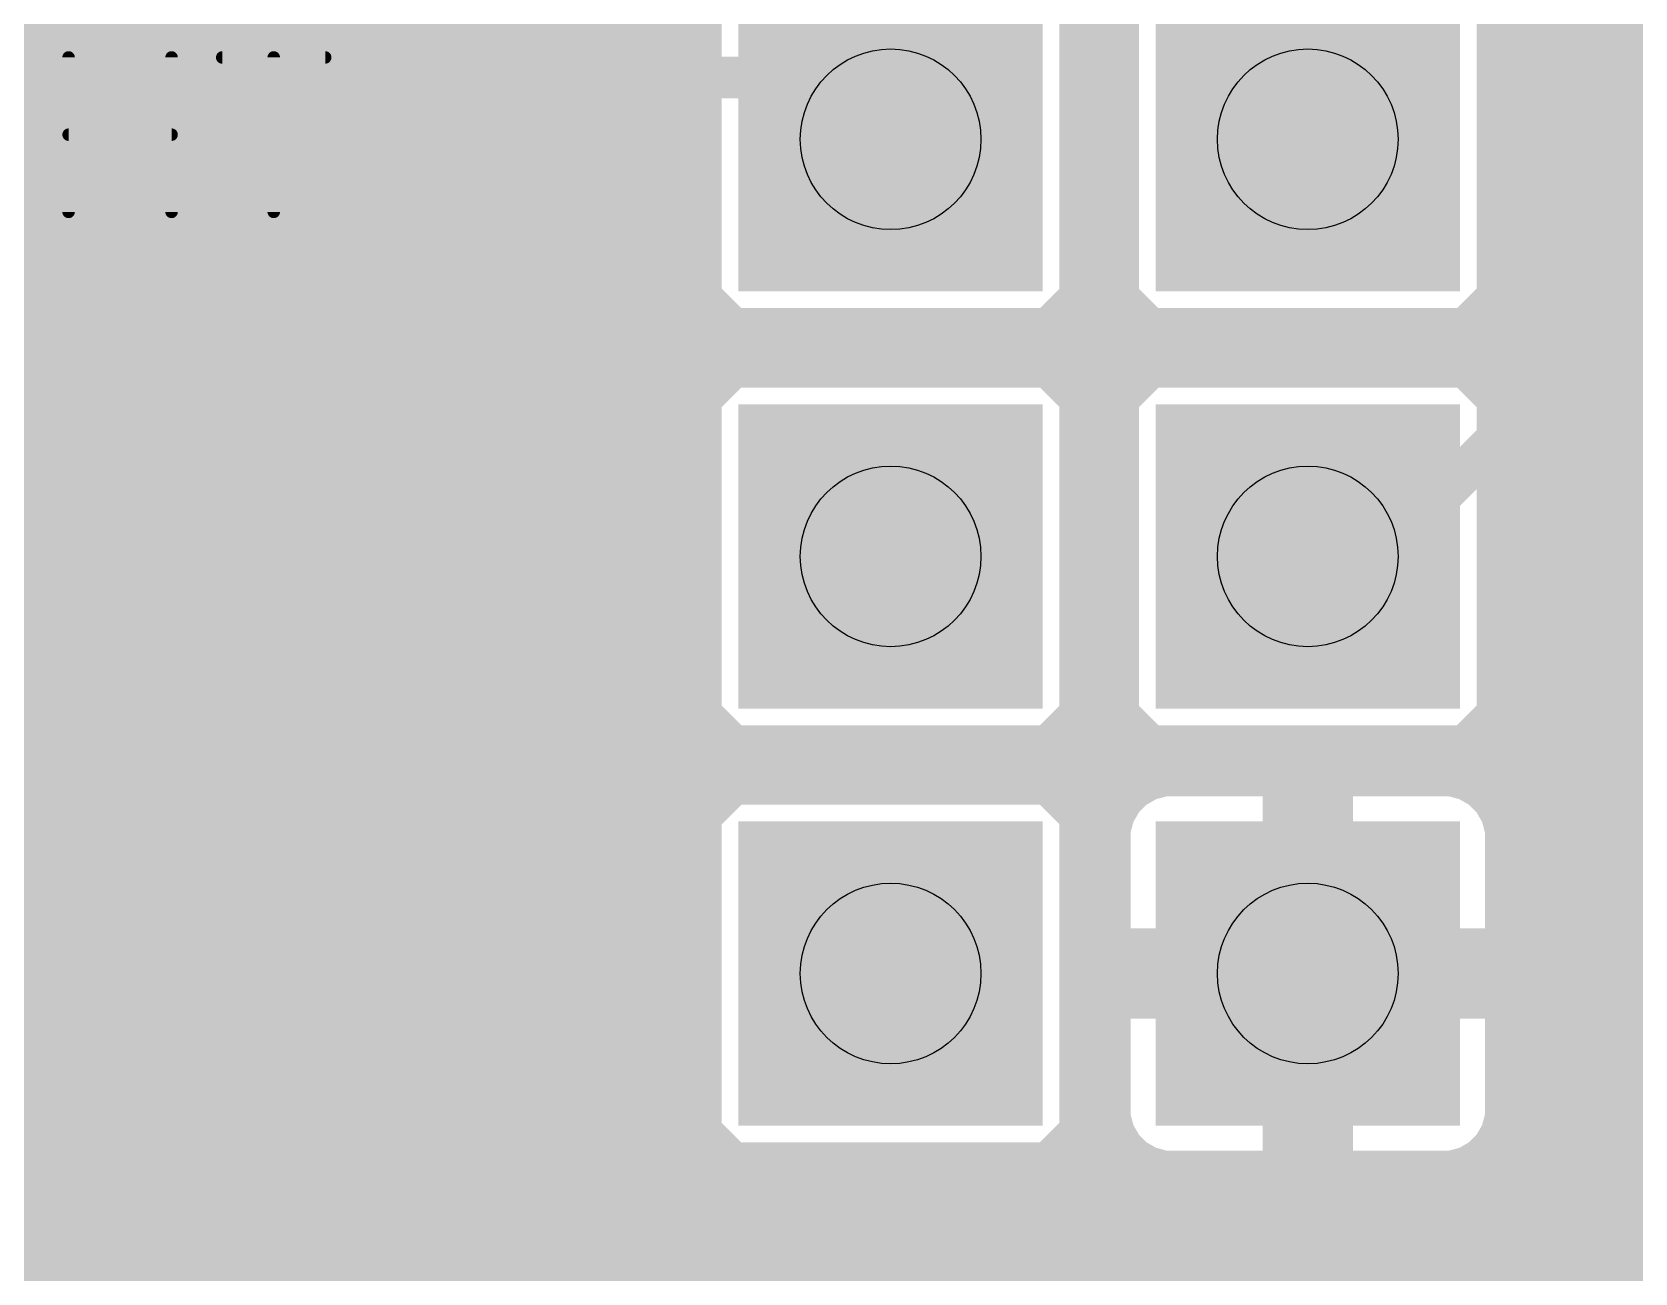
# Model space of a CAD drawing. Extents: x 0 to 10.8, y 0 to 6.1.
# Drawn here: x 4.0871 to 4.4713, y 1.4034 to 1.7009 of the extents above; entities that cross this region are included whole.
import ezdxf

# ---------------------------------------------------------------- set-up
doc = ezdxf.new("R2010")
doc.units = 0
for name, color, linetype in [('1', 22, 'CONTINUOUS'), ('116', 253, 'CONTINUOUS'), ('16', 175, 'CONTINUOUS'), ('17', 82, 'CONTINUOUS'), ('21', 253, 'CONTINUOUS'), ('25', 253, 'CONTINUOUS'), ('29', 253, 'CONTINUOUS'), ('30', 253, 'CONTINUOUS'), ('31', 253, 'CONTINUOUS'), ('44', 253, 'CONTINUOUS')]:
    doc.layers.add(name, color=color, linetype=linetype)

# ---------------------------------------------------------------- blocks, each defined once
blk = doc.blocks.new('SQUAREP')
blk.add_solid([(-0.5, -0.5), (0.5, -0.5), (-0.5, 0.5), (0.5, 0.5)])
blk = doc.blocks.new('PIE')
at = {"const_width": 0.5}
blk.add_lwpolyline([(0, -0.25, 1), (0, 0.25, 1), (0, -0.25)], format="xyb", dxfattribs=at)

msp = doc.modelspace()

# ---------------------------------------------------------------- linework, layer by layer
at = {"layer": '1'}
for points, const_width in [([(4.465, 1.895), (4.465, 1.63)], 0.01), ([(4.444, 1.874307), (4.444, 1.638697)], 0.016), ([(4.34139, 1.636087), (4.34139, 1.714303)], 0.016), ([(4.344433, 1.714303), (4.344433, 1.636087)], 0.016), ([(4.44139, 1.636087), (4.44139, 1.714303)], 0.016), ([(4.34139, 1.696), (4.344433, 1.696)], 0.016), ([(4.44139, 1.696), (4.444, 1.696)], 0.016), ([(3.745, 1.69), (4.29, 1.69)], 0.01), ([(4.29, 1.69), (4.29, 1.68)], 0.01), ([(4.34139, 1.68), (4.344433, 1.68)], 0.016), ([(4.44139, 1.68), (4.444, 1.68)], 0.016), ([(4.29, 1.68), (4.292913, 1.675197)], 0.01), ([(3.736299, 1.669), (4.244433, 1.669)], 0.016), ([(4.244433, 1.669), (4.244433, 1.636087)], 0.016), ([(2.53115, 1.664), (4.244433, 1.664)], 0.016), ([(4.34139, 1.664), (4.344433, 1.664)], 0.016), ([(4.44139, 1.664), (4.444, 1.664)], 0.016), ([(2.54715, 1.648), (4.244433, 1.648)], 0.016), ([(4.34139, 1.648), (4.344433, 1.648)], 0.016), ([(4.44139, 1.648), (4.444, 1.648)], 0.016), ([(4.444, 1.638697), (4.42898, 1.623673)], 0.016), ([(4.244433, 1.636087), (4.253803, 1.626717)], 0.016), ([(4.33202, 1.626717), (4.34139, 1.636087)], 0.016), ([(4.344433, 1.636087), (4.353803, 1.626717)], 0.016), ([(4.43202, 1.626717), (4.44139, 1.636087)], 0.016), ([(2.56315, 1.632), (4.24852, 1.632)], 0.016), ([(4.337303, 1.632), (4.34852, 1.632)], 0.016), ([(4.437303, 1.632), (4.437307, 1.632)], 0.016), ([(4.253803, 1.626717), (4.33202, 1.626717)], 0.016), ([(4.353803, 1.626717), (4.43202, 1.626717)], 0.016), ([(4.465, 1.63), (4.415, 1.58)], 0.01), ([(4.253803, 1.623673), (4.244433, 1.614303)], 0.016), ([(4.33202, 1.623673), (4.253803, 1.623673)], 0.016), ([(4.34139, 1.614303), (4.33202, 1.623673)], 0.016), ([(4.353803, 1.623673), (4.344433, 1.614303)], 0.016), ([(4.42898, 1.623673), (4.353803, 1.623673)], 0.016), ([(4.44139, 1.576697), (4.485996, 1.621299)], 0.016), ([(2.57915, 1.616), (4.24613, 1.616)], 0.016), ([(4.244433, 1.614303), (4.244433, 1.536087)], 0.016), ([(4.339693, 1.616), (4.34613, 1.616)], 0.016), ([(4.34139, 1.536087), (4.34139, 1.614303)], 0.016), ([(4.344433, 1.614303), (4.344433, 1.536087)], 0.016), ([(2.59515, 1.6), (4.244433, 1.6)], 0.016), ([(4.34139, 1.6), (4.344433, 1.6)], 0.016), ([(4.464693, 1.6), (4.934846, 1.6)], 0.016), ([(2.61115, 1.584), (4.244433, 1.584)], 0.016), ([(4.34139, 1.584), (4.344433, 1.584)], 0.016), ([(4.448693, 1.584), (4.918846, 1.584)], 0.016), ([(4.395, 1.58), (4.392913, 1.575197)], 0.01), ([(4.415, 1.58), (4.395, 1.58)], 0.01), ([(4.44139, 1.536087), (4.44139, 1.576697)], 0.016), ([(3.543563, 1.568), (4.244433, 1.568)], 0.016), ([(4.34139, 1.568), (4.344433, 1.568)], 0.016), ([(4.44139, 1.568), (4.902846, 1.568)], 0.016), ([(3.567665, 1.552), (4.244433, 1.552)], 0.016), ([(4.34139, 1.552), (4.344433, 1.552)], 0.016), ([(4.44139, 1.552), (4.886846, 1.552)], 0.016), ([(3.580598, 1.536), (4.24452, 1.536)], 0.016), ([(4.244433, 1.536087), (4.253803, 1.526717)], 0.016), ([(4.33202, 1.526717), (4.34139, 1.536087)], 0.016), ([(4.341303, 1.536), (4.34452, 1.536)], 0.016), ([(4.344433, 1.536087), (4.353803, 1.526717)], 0.016), ([(4.43202, 1.526717), (4.44139, 1.536087)], 0.016), ([(4.441303, 1.536), (4.870846, 1.536)], 0.016), ([(4.253803, 1.526717), (4.33202, 1.526717)], 0.016), ([(4.358059, 1.525673), (4.353484, 1.524445)], 0.016), ([(4.353803, 1.526717), (4.43202, 1.526717)], 0.016), ([(4.390079, 1.525673), (4.358059, 1.525673)], 0.016), ([(4.390079, 1.478047), (4.390079, 1.525673)], 0.016), ([(4.427764, 1.525673), (4.39574, 1.525673)], 0.016), ([(4.39574, 1.525673), (4.39574, 1.478047)], 0.016), ([(4.432339, 1.524445), (4.427764, 1.525673)], 0.016), ([(4.253803, 1.523673), (4.244433, 1.514303)], 0.016), ([(4.33202, 1.523673), (4.253803, 1.523673)], 0.016), ([(4.34139, 1.514303), (4.33202, 1.523673)], 0.016), ([(4.349378, 1.522079), (4.346028, 1.518728)], 0.016), ([(4.353484, 1.524445), (4.349378, 1.522079)], 0.016), ([(4.436445, 1.522079), (4.432339, 1.524445)], 0.016), ([(4.439795, 1.518728), (4.436445, 1.522079)], 0.016), ([(3.588303, 1.52), (4.25013, 1.52)], 0.016), ([(4.335693, 1.52), (4.347299, 1.52)], 0.016), ([(4.346028, 1.518728), (4.343661, 1.514622)], 0.016), ([(4.390079, 1.52), (4.39574, 1.52)], 0.016), ([(4.438524, 1.52), (4.854846, 1.52)], 0.016), ([(4.442161, 1.514622), (4.439795, 1.518728)], 0.016), ([(4.244433, 1.514303), (4.244433, 1.436087)], 0.016), ([(4.34139, 1.436087), (4.34139, 1.514303)], 0.016), ([(4.343661, 1.514622), (4.342433, 1.510047)], 0.016), ([(4.44339, 1.510047), (4.442161, 1.514622)], 0.016), ([(4.342433, 1.510047), (4.342433, 1.478024)], 0.016), ([(4.44339, 1.478024), (4.44339, 1.510047)], 0.016), ([(3.591941, 1.504), (4.244433, 1.504)], 0.016), ([(4.34139, 1.504), (4.342433, 1.504)], 0.016), ([(4.390079, 1.504), (4.39574, 1.504)], 0.016), ([(4.44339, 1.504), (4.838846, 1.504)], 0.016), ([(3.519354, 1.488), (4.244433, 1.488)], 0.016), ([(4.34139, 1.488), (4.342433, 1.488)], 0.016), ([(4.390079, 1.488), (4.39574, 1.488)], 0.016), ([(4.44339, 1.488), (4.822846, 1.488)], 0.016), ([(4.342433, 1.478024), (4.390059, 1.478024)], 0.016), ([(4.390059, 1.478024), (4.390059, 1.472362)], 0.016), ([(4.39574, 1.478047), (4.390079, 1.478047)], 0.016), ([(4.395764, 1.472362), (4.395764, 1.478024)], 0.016), ([(4.395764, 1.478024), (4.44339, 1.478024)], 0.016), ([(3.589787, 1.472), (4.244433, 1.472)], 0.016), ([(4.34139, 1.472), (4.342433, 1.472)], 0.016), ([(4.390059, 1.472362), (4.342433, 1.472362)], 0.016), ([(4.342433, 1.472362), (4.342433, 1.440343)], 0.016), ([(4.390079, 1.424717), (4.390079, 1.472343)], 0.016), ([(4.390079, 1.472343), (4.39574, 1.472343)], 0.016), ([(4.390079, 1.472), (4.39574, 1.472)], 0.016), ([(4.39574, 1.472343), (4.39574, 1.424717)], 0.016), ([(4.44339, 1.472362), (4.395764, 1.472362)], 0.016), ([(4.44339, 1.440343), (4.44339, 1.472362)], 0.016), ([(4.44339, 1.472), (4.806846, 1.472)], 0.016), ([(3.583657, 1.456), (4.244433, 1.456)], 0.016), ([(4.34139, 1.456), (4.342433, 1.456)], 0.016), ([(4.390079, 1.456), (4.39574, 1.456)], 0.016), ([(4.44339, 1.456), (4.790846, 1.456)], 0.016), ([(3.572886, 1.44), (4.244433, 1.44)], 0.016), ([(4.34139, 1.44), (4.342524, 1.44)], 0.016), ([(4.342433, 1.440343), (4.343661, 1.435768)], 0.016), ([(4.390079, 1.44), (4.39574, 1.44)], 0.016), ([(4.442161, 1.435768), (4.44339, 1.440343)], 0.016), ([(4.443295, 1.44), (4.774846, 1.44)], 0.016), ([(4.244433, 1.436087), (4.253803, 1.426717)], 0.016), ([(4.33202, 1.426717), (4.34139, 1.436087)], 0.016), ([(4.343661, 1.435768), (4.346028, 1.431661)], 0.016), ([(4.439795, 1.431661), (4.442161, 1.435768)], 0.016), ([(4.346028, 1.431661), (4.349378, 1.428311)], 0.016), ([(4.436445, 1.428311), (4.439795, 1.431661)], 0.016), ([(4.253803, 1.426717), (4.33202, 1.426717)], 0.016), ([(4.349378, 1.428311), (4.353484, 1.425945)], 0.016), ([(4.353484, 1.425945), (4.358059, 1.424717)], 0.016), ([(4.427764, 1.424717), (4.432339, 1.425945)], 0.016), ([(4.432339, 1.425945), (4.436445, 1.428311)], 0.016), ([(3.553843, 1.424), (4.758846, 1.424)], 0.016), ([(4.32513, 1.421902), (4.29002, 1.412496)], 0.016), ([(4.36148, 1.421902), (4.32513, 1.421902)], 0.016), ([(4.358059, 1.424717), (4.390079, 1.424717)], 0.016), ([(4.396591, 1.412496), (4.36148, 1.421902)], 0.016), ([(4.39574, 1.424717), (4.427764, 1.424717)], 0.016), ([(4.29002, 1.412496), (4.258543, 1.394319)], 0.016), ([(4.428067, 1.394319), (4.396591, 1.412496)], 0.016), ([(2.930823, 1.408), (4.282236, 1.408)], 0.016), ([(4.404378, 1.408), (4.742846, 1.408)], 0.016)]:
    msp.add_lwpolyline(points, dxfattribs=dict(at, const_width=const_width))
for points, const_width in [([(4.34139, 1.7, 1), (4.34139, 1.692)], 0.008), ([(4.344433, 1.692, 1), (4.344433, 1.7)], 0.008), ([(4.44139, 1.7, 1), (4.44139, 1.692)], 0.008), ([(4.444, 1.692, 1), (4.444, 1.7)], 0.008), ([(4.2925, 1.69, 1), (4.2875, 1.69)], 0.005), ([(4.29, 1.6875, 1), (4.29, 1.6925)], 0.005), ([(4.34139, 1.684, 1), (4.34139, 1.676)], 0.008), ([(4.344433, 1.676, 1), (4.344433, 1.684)], 0.008), ([(4.44139, 1.684, 1), (4.44139, 1.676)], 0.008), ([(4.444, 1.676, 1), (4.444, 1.684)], 0.008), ([(4.292138, 1.681297, 1), (4.287862, 1.678703)], 0.005), ([(4.2875, 1.68, 1), (4.2925, 1.68)], 0.005), ([(4.248433, 1.669, 1), (4.240433, 1.669)], 0.008), ([(4.244433, 1.665, 1), (4.244433, 1.673)], 0.008), ([(4.290776, 1.6739, 1), (4.295051, 1.676493)], 0.005), ([(4.244433, 1.66, 1), (4.244433, 1.668)], 0.008), ([(4.34139, 1.668, 1), (4.34139, 1.66)], 0.008), ([(4.344433, 1.66, 1), (4.344433, 1.668)], 0.008), ([(4.44139, 1.668, 1), (4.44139, 1.66)], 0.008), ([(4.444, 1.66, 1), (4.444, 1.668)], 0.008), ([(4.244433, 1.644, 1), (4.244433, 1.652)], 0.008), ([(4.34139, 1.652, 1), (4.34139, 1.644)], 0.008), ([(4.344433, 1.644, 1), (4.344433, 1.652)], 0.008), ([(4.44139, 1.652, 1), (4.44139, 1.644)], 0.008), ([(4.444, 1.644, 1), (4.444, 1.652)], 0.008), ([(4.446829, 1.635869, 1), (4.441171, 1.641525)], 0.008), ([(4.247261, 1.638915, 1), (4.241605, 1.633258)], 0.008), ([(4.344218, 1.633258, 1), (4.338561, 1.638915)], 0.008), ([(4.347261, 1.638915, 1), (4.341605, 1.633258)], 0.008), ([(4.444218, 1.633258, 1), (4.438561, 1.638915)], 0.008), ([(4.44, 1.638697, 1), (4.448, 1.638697)], 0.008), ([(4.240433, 1.636087, 1), (4.248433, 1.636087)], 0.008), ([(4.24852, 1.628, 1), (4.24852, 1.636)], 0.008), ([(4.337303, 1.636, 1), (4.337303, 1.628)], 0.008), ([(4.33739, 1.636087, 1), (4.34539, 1.636087)], 0.008), ([(4.340433, 1.636087, 1), (4.348433, 1.636087)], 0.008), ([(4.34852, 1.628, 1), (4.34852, 1.636)], 0.008), ([(4.437303, 1.636, 1), (4.437303, 1.628)], 0.008), ([(4.437307, 1.628, 1), (4.437307, 1.636)], 0.008), ([(4.43739, 1.636087, 1), (4.44539, 1.636087)], 0.008), ([(4.253803, 1.630717, 1), (4.253803, 1.622717)], 0.008), ([(4.250975, 1.623888, 1), (4.256632, 1.629545)], 0.008), ([(4.329191, 1.629545, 1), (4.334848, 1.623888)], 0.008), ([(4.33202, 1.622717, 1), (4.33202, 1.630717)], 0.008), ([(4.353803, 1.630717, 1), (4.353803, 1.622717)], 0.008), ([(4.350975, 1.623888, 1), (4.356632, 1.629545)], 0.008), ([(4.429191, 1.629545, 1), (4.434848, 1.623888)], 0.008), ([(4.43202, 1.622717, 1), (4.43202, 1.630717)], 0.008), ([(4.466768, 1.628232, 1), (4.463232, 1.631768)], 0.005), ([(4.253803, 1.627673, 1), (4.253803, 1.619673)], 0.008), ([(4.256632, 1.620845, 1), (4.250975, 1.626502)], 0.008), ([(4.334848, 1.626502, 1), (4.329191, 1.620845)], 0.008), ([(4.33202, 1.619673, 1), (4.33202, 1.627673)], 0.008), ([(4.353803, 1.627673, 1), (4.353803, 1.619673)], 0.008), ([(4.356632, 1.620845, 1), (4.350975, 1.626502)], 0.008), ([(4.426152, 1.626501, 1), (4.431809, 1.620845)], 0.008), ([(4.42898, 1.619673, 1), (4.42898, 1.627673)], 0.008), ([(4.4625, 1.63, 1), (4.4675, 1.63)], 0.005), ([(4.248433, 1.614303, 1), (4.240433, 1.614303)], 0.008), ([(4.24613, 1.612, 1), (4.24613, 1.62)], 0.008), ([(4.339693, 1.62, 1), (4.339693, 1.612)], 0.008), ([(4.34539, 1.614303, 1), (4.33739, 1.614303)], 0.008), ([(4.348433, 1.614303, 1), (4.340433, 1.614303)], 0.008), ([(4.34613, 1.612, 1), (4.34613, 1.62)], 0.008), ([(4.241605, 1.617132, 1), (4.247261, 1.611475)], 0.008), ([(4.338561, 1.611475, 1), (4.344218, 1.617132)], 0.008), ([(4.341605, 1.617132, 1), (4.347261, 1.611475)], 0.008), ([(4.244433, 1.596, 1), (4.244433, 1.604)], 0.008), ([(4.34139, 1.604, 1), (4.34139, 1.596)], 0.008), ([(4.344433, 1.596, 1), (4.344433, 1.604)], 0.008), ([(4.464693, 1.604, 1), (4.464693, 1.596)], 0.008), ([(4.244433, 1.58, 1), (4.244433, 1.588)], 0.008), ([(4.34139, 1.588, 1), (4.34139, 1.58)], 0.008), ([(4.344433, 1.58, 1), (4.344433, 1.588)], 0.008), ([(4.448693, 1.588, 1), (4.448693, 1.58)], 0.008), ([(4.395, 1.5825, 1), (4.395, 1.5775)], 0.005), ([(4.397293, 1.579004, 1), (4.392707, 1.580996)], 0.005), ([(4.413232, 1.581768, 1), (4.416768, 1.578232)], 0.005), ([(4.415, 1.5775, 1), (4.415, 1.5825)], 0.005), ([(4.438561, 1.579525, 1), (4.444218, 1.573868)], 0.008), ([(4.44539, 1.576697, 1), (4.43739, 1.576697)], 0.008), ([(4.244433, 1.564, 1), (4.244433, 1.572)], 0.008), ([(4.34139, 1.572, 1), (4.34139, 1.564)], 0.008), ([(4.344433, 1.564, 1), (4.344433, 1.572)], 0.008), ([(4.39062, 1.576193, 1), (4.395206, 1.574201)], 0.005), ([(4.44139, 1.572, 1), (4.44139, 1.564)], 0.008), ([(4.244433, 1.548, 1), (4.244433, 1.556)], 0.008), ([(4.34139, 1.556, 1), (4.34139, 1.548)], 0.008), ([(4.344433, 1.548, 1), (4.344433, 1.556)], 0.008), ([(4.44139, 1.556, 1), (4.44139, 1.548)], 0.008), ([(4.247261, 1.538915, 1), (4.241605, 1.533258)], 0.008), ([(4.24452, 1.532, 1), (4.24452, 1.54)], 0.008), ([(4.341303, 1.54, 1), (4.341303, 1.532)], 0.008), ([(4.344218, 1.533258, 1), (4.338561, 1.538915)], 0.008), ([(4.347261, 1.538915, 1), (4.341605, 1.533258)], 0.008), ([(4.34452, 1.532, 1), (4.34452, 1.54)], 0.008), ([(4.441303, 1.54, 1), (4.441303, 1.532)], 0.008), ([(4.444218, 1.533258, 1), (4.438561, 1.538915)], 0.008), ([(4.240433, 1.536087, 1), (4.248433, 1.536087)], 0.008), ([(4.33739, 1.536087, 1), (4.34539, 1.536087)], 0.008), ([(4.340433, 1.536087, 1), (4.348433, 1.536087)], 0.008), ([(4.43739, 1.536087, 1), (4.44539, 1.536087)], 0.008), ([(4.253803, 1.530717, 1), (4.253803, 1.522717)], 0.008), ([(4.250975, 1.523888, 1), (4.256632, 1.529545)], 0.008), ([(4.329191, 1.529545, 1), (4.334848, 1.523888)], 0.008), ([(4.33202, 1.522717, 1), (4.33202, 1.530717)], 0.008), ([(4.353803, 1.530717, 1), (4.353803, 1.522717)], 0.008), ([(4.350975, 1.523888, 1), (4.356632, 1.529545)], 0.008), ([(4.358059, 1.529673, 1), (4.358059, 1.521673)], 0.008), ([(4.359096, 1.52181, 1), (4.357022, 1.529536)], 0.008), ([(4.394079, 1.525673, 1), (4.386079, 1.525673)], 0.008), ([(4.390079, 1.521673, 1), (4.390079, 1.529673)], 0.008), ([(4.39574, 1.529673, 1), (4.39574, 1.521673)], 0.008), ([(4.39974, 1.525673, 1), (4.39174, 1.525673)], 0.008), ([(4.428801, 1.529536, 1), (4.426727, 1.52181)], 0.008), ([(4.427764, 1.521673, 1), (4.427764, 1.529673)], 0.008), ([(4.429191, 1.529545, 1), (4.434848, 1.523888)], 0.008), ([(4.43202, 1.522717, 1), (4.43202, 1.530717)], 0.008), ([(4.253803, 1.527673, 1), (4.253803, 1.519673)], 0.008), ([(4.256632, 1.520845, 1), (4.250975, 1.526502)], 0.008), ([(4.334848, 1.526502, 1), (4.329191, 1.520845)], 0.008), ([(4.33202, 1.519673, 1), (4.33202, 1.527673)], 0.008), ([(4.347381, 1.525545, 1), (4.351375, 1.518613)], 0.008), ([(4.352206, 1.51925, 1), (4.34655, 1.524907)], 0.008), ([(4.352447, 1.528308, 1), (4.354522, 1.520582)], 0.008), ([(4.355481, 1.520979, 1), (4.351487, 1.527911)], 0.008), ([(4.434336, 1.527911, 1), (4.430342, 1.520979)], 0.008), ([(4.431301, 1.520582, 1), (4.433376, 1.528308)], 0.008), ([(4.439273, 1.524907, 1), (4.433616, 1.51925)], 0.008), ([(4.434448, 1.518613, 1), (4.438442, 1.525545)], 0.008), ([(4.25013, 1.516, 1), (4.25013, 1.524)], 0.008), ([(4.335693, 1.524, 1), (4.335693, 1.516)], 0.008), ([(4.343199, 1.521557, 1), (4.348856, 1.5159)], 0.008), ([(4.349493, 1.516731, 1), (4.342562, 1.520725)], 0.008), ([(4.347299, 1.516, 1), (4.347299, 1.524)], 0.008), ([(4.390079, 1.524, 1), (4.390079, 1.516)], 0.008), ([(4.39574, 1.516, 1), (4.39574, 1.524)], 0.008), ([(4.438524, 1.524, 1), (4.438524, 1.516)], 0.008), ([(4.443261, 1.520725, 1), (4.436329, 1.516731)], 0.008), ([(4.436967, 1.5159, 1), (4.442624, 1.521557)], 0.008), ([(4.248433, 1.514303, 1), (4.240433, 1.514303)], 0.008), ([(4.34539, 1.514303, 1), (4.33739, 1.514303)], 0.008), ([(4.347525, 1.513585, 1), (4.339798, 1.515659)], 0.008), ([(4.446025, 1.515659, 1), (4.438298, 1.513585)], 0.008), ([(4.241605, 1.517132, 1), (4.247261, 1.511475)], 0.008), ([(4.346433, 1.510047, 1), (4.338433, 1.510047)], 0.008), ([(4.338561, 1.511475, 1), (4.344218, 1.517132)], 0.008), ([(4.340196, 1.516619, 1), (4.347127, 1.512625)], 0.008), ([(4.438696, 1.512625, 1), (4.445627, 1.516619)], 0.008), ([(4.44739, 1.510047, 1), (4.43939, 1.510047)], 0.008), ([(4.33857, 1.511085, 1), (4.346296, 1.50901)], 0.008), ([(4.439527, 1.50901, 1), (4.447253, 1.511085)], 0.008), ([(4.244433, 1.5, 1), (4.244433, 1.508)], 0.008), ([(4.34139, 1.508, 1), (4.34139, 1.5)], 0.008), ([(4.342433, 1.5, 1), (4.342433, 1.508)], 0.008), ([(4.390079, 1.508, 1), (4.390079, 1.5)], 0.008), ([(4.39574, 1.5, 1), (4.39574, 1.508)], 0.008), ([(4.44339, 1.508, 1), (4.44339, 1.5)], 0.008), ([(4.244433, 1.484, 1), (4.244433, 1.492)], 0.008), ([(4.34139, 1.492, 1), (4.34139, 1.484)], 0.008), ([(4.342433, 1.484, 1), (4.342433, 1.492)], 0.008), ([(4.390079, 1.492, 1), (4.390079, 1.484)], 0.008), ([(4.39574, 1.484, 1), (4.39574, 1.492)], 0.008), ([(4.44339, 1.492, 1), (4.44339, 1.484)], 0.008), ([(4.342433, 1.482024, 1), (4.342433, 1.474024)], 0.008), ([(4.394059, 1.478024, 1), (4.386059, 1.478024)], 0.008), ([(4.390079, 1.482047, 1), (4.390079, 1.474047)], 0.008), ([(4.390059, 1.474024, 1), (4.390059, 1.482024)], 0.008), ([(4.399764, 1.478024, 1), (4.391764, 1.478024)], 0.008), ([(4.395764, 1.482024, 1), (4.395764, 1.474024)], 0.008), ([(4.39574, 1.474047, 1), (4.39574, 1.482047)], 0.008), ([(4.44339, 1.474024, 1), (4.44339, 1.482024)], 0.008), ([(4.244433, 1.468, 1), (4.244433, 1.476)], 0.008), ([(4.34139, 1.476, 1), (4.34139, 1.468)], 0.008), ([(4.338433, 1.478024, 1), (4.346433, 1.478024)], 0.008), ([(4.342433, 1.476362, 1), (4.342433, 1.468362)], 0.008), ([(4.346433, 1.472362, 1), (4.338433, 1.472362)], 0.008), ([(4.342433, 1.468, 1), (4.342433, 1.476)], 0.008), ([(4.386079, 1.478047, 1), (4.394079, 1.478047)], 0.008), ([(4.394079, 1.472343, 1), (4.386079, 1.472343)], 0.008), ([(4.390079, 1.476343, 1), (4.390079, 1.468343)], 0.008), ([(4.390079, 1.476, 1), (4.390079, 1.468)], 0.008), ([(4.390059, 1.468362, 1), (4.390059, 1.476362)], 0.008), ([(4.39174, 1.478047, 1), (4.39974, 1.478047)], 0.008), ([(4.39974, 1.472343, 1), (4.39174, 1.472343)], 0.008), ([(4.395764, 1.476362, 1), (4.395764, 1.468362)], 0.008), ([(4.39574, 1.468343, 1), (4.39574, 1.476343)], 0.008), ([(4.39574, 1.468, 1), (4.39574, 1.476)], 0.008), ([(4.43939, 1.478024, 1), (4.44739, 1.478024)], 0.008), ([(4.44739, 1.472362, 1), (4.43939, 1.472362)], 0.008), ([(4.44339, 1.476, 1), (4.44339, 1.468)], 0.008), ([(4.44339, 1.468362, 1), (4.44339, 1.476362)], 0.008), ([(4.386059, 1.472362, 1), (4.394059, 1.472362)], 0.008), ([(4.391764, 1.472362, 1), (4.399764, 1.472362)], 0.008), ([(4.244433, 1.452, 1), (4.244433, 1.46)], 0.008), ([(4.34139, 1.46, 1), (4.34139, 1.452)], 0.008), ([(4.342433, 1.452, 1), (4.342433, 1.46)], 0.008), ([(4.390079, 1.46, 1), (4.390079, 1.452)], 0.008), ([(4.39574, 1.452, 1), (4.39574, 1.46)], 0.008), ([(4.44339, 1.46, 1), (4.44339, 1.452)], 0.008), ([(4.244433, 1.436, 1), (4.244433, 1.444)], 0.008), ([(4.34139, 1.444, 1), (4.34139, 1.436)], 0.008), ([(4.346296, 1.44138, 1), (4.33857, 1.439305)], 0.008), ([(4.342524, 1.436, 1), (4.342524, 1.444)], 0.008), ([(4.390079, 1.444, 1), (4.390079, 1.436)], 0.008), ([(4.39574, 1.436, 1), (4.39574, 1.444)], 0.008), ([(4.443295, 1.444, 1), (4.443295, 1.436)], 0.008), ([(4.447253, 1.439305, 1), (4.439527, 1.44138)], 0.008), ([(4.247261, 1.438915, 1), (4.241605, 1.433258)], 0.008), ([(4.338433, 1.440343, 1), (4.346433, 1.440343)], 0.008), ([(4.344218, 1.433258, 1), (4.338561, 1.438915)], 0.008), ([(4.347127, 1.437765, 1), (4.340196, 1.433771)], 0.008), ([(4.445627, 1.433771, 1), (4.438696, 1.437765)], 0.008), ([(4.43939, 1.440343, 1), (4.44739, 1.440343)], 0.008), ([(4.240433, 1.436087, 1), (4.248433, 1.436087)], 0.008), ([(4.33739, 1.436087, 1), (4.34539, 1.436087)], 0.008), ([(4.339798, 1.43473, 1), (4.347525, 1.436805)], 0.008), ([(4.348856, 1.43449, 1), (4.343199, 1.428833)], 0.008), ([(4.342562, 1.429664, 1), (4.349493, 1.433658)], 0.008), ([(4.436329, 1.433658, 1), (4.443261, 1.429664)], 0.008), ([(4.442624, 1.428833, 1), (4.436967, 1.43449)], 0.008), ([(4.438298, 1.436805, 1), (4.446025, 1.43473)], 0.008), ([(4.253803, 1.430717, 1), (4.253803, 1.422717)], 0.008), ([(4.250975, 1.423888, 1), (4.256632, 1.429545)], 0.008), ([(4.329191, 1.429545, 1), (4.334848, 1.423888)], 0.008), ([(4.33202, 1.422717, 1), (4.33202, 1.430717)], 0.008), ([(4.351375, 1.431777, 1), (4.347381, 1.424845)], 0.008), ([(4.34655, 1.425483, 1), (4.352206, 1.431139)], 0.008), ([(4.354522, 1.429808, 1), (4.352447, 1.422082)], 0.008), ([(4.351487, 1.422479, 1), (4.355481, 1.429411)], 0.008), ([(4.430342, 1.429411, 1), (4.434336, 1.422479)], 0.008), ([(4.433376, 1.422082, 1), (4.431301, 1.429808)], 0.008), ([(4.433616, 1.431139, 1), (4.439273, 1.425483)], 0.008), ([(4.438442, 1.424845, 1), (4.434448, 1.431777)], 0.008), ([(4.32513, 1.425902, 1), (4.32513, 1.417902)], 0.008), ([(4.326165, 1.418038, 1), (4.324095, 1.425765)], 0.008), ([(4.358059, 1.428717, 1), (4.358059, 1.420717)], 0.008), ([(4.357022, 1.420853, 1), (4.359096, 1.42858)], 0.008), ([(4.362515, 1.425765, 1), (4.360445, 1.418038)], 0.008), ([(4.36148, 1.417902, 1), (4.36148, 1.425902)], 0.008), ([(4.390079, 1.420717, 1), (4.390079, 1.428717)], 0.008), ([(4.39574, 1.428717, 1), (4.39574, 1.420717)], 0.008), ([(4.426727, 1.42858, 1), (4.428801, 1.420853)], 0.008), ([(4.427764, 1.420717, 1), (4.427764, 1.428717)], 0.008), ([(4.386079, 1.424717, 1), (4.394079, 1.424717)], 0.008), ([(4.39174, 1.424717, 1), (4.39974, 1.424717)], 0.008), ([(4.288985, 1.41636, 1), (4.291055, 1.408632)], 0.008), ([(4.29202, 1.409032, 1), (4.288019, 1.41596)], 0.008), ([(4.398591, 1.41596, 1), (4.39459, 1.409032)], 0.008), ([(4.395556, 1.408632, 1), (4.397626, 1.41636)], 0.008), ([(4.282236, 1.404, 1), (4.282236, 1.412)], 0.008), ([(4.404378, 1.412, 1), (4.404378, 1.404)], 0.008)]:
    msp.add_lwpolyline(points, format="xyb", dxfattribs=dict(at, const_width=const_width))
at = {"layer": '116', "const_width": 0.017717}
for points in [[(4.292913, 1.660433, 1), (4.292913, 1.689961, 1), (4.292913, 1.660433)], [(4.392913, 1.660433, 1), (4.392913, 1.689961, 1), (4.392913, 1.660433)], [(4.292913, 1.560433, 1), (4.292913, 1.589961, 1), (4.292913, 1.560433)], [(4.392913, 1.560433, 1), (4.392913, 1.589961, 1), (4.392913, 1.560433)], [(4.292913, 1.460433, 1), (4.292913, 1.489961, 1), (4.292913, 1.460433)], [(4.392913, 1.460433, 1), (4.392913, 1.489961, 1), (4.392913, 1.460433)]]:
    msp.add_lwpolyline(points, format="xyb", dxfattribs=at)
at = {"layer": '16', "const_width": 0.016}
for points in [[(4.244433, 1.714303), (4.244433, 1.636087)], [(4.34139, 1.636087), (4.34139, 1.714303)], [(4.344433, 1.714303), (4.344433, 1.636087)], [(4.44139, 1.636087), (4.44139, 1.714303)], [(3.151154, 1.696), (4.244433, 1.696)], [(4.34139, 1.696), (4.344433, 1.696)], [(4.44139, 1.696), (9.174299, 1.696)], [(3.135154, 1.68), (4.244433, 1.68)], [(4.34139, 1.68), (4.344433, 1.68)], [(4.44139, 1.68), (9.190299, 1.68)], [(3.119154, 1.664), (4.244433, 1.664)], [(4.34139, 1.664), (4.344433, 1.664)], [(4.44139, 1.664), (9.206299, 1.664)], [(3.103154, 1.648), (4.244433, 1.648)], [(4.34139, 1.648), (4.344433, 1.648)], [(4.44139, 1.648), (9.222299, 1.648)], [(4.244433, 1.636087), (4.253803, 1.626717)], [(4.33202, 1.626717), (4.34139, 1.636087)], [(4.344433, 1.636087), (4.353803, 1.626717)], [(4.43202, 1.626717), (4.44139, 1.636087)], [(3.087154, 1.632), (4.24852, 1.632)], [(4.337303, 1.632), (4.34852, 1.632)], [(4.437303, 1.632), (9.238299, 1.632)], [(4.253803, 1.626717), (4.33202, 1.626717)], [(4.353803, 1.626717), (4.43202, 1.626717)], [(4.253803, 1.623673), (4.244433, 1.614303)], [(4.33202, 1.623673), (4.253803, 1.623673)], [(4.34139, 1.614303), (4.33202, 1.623673)], [(4.353803, 1.623673), (4.344433, 1.614303)], [(4.43202, 1.623673), (4.353803, 1.623673)], [(4.44139, 1.614303), (4.43202, 1.623673)], [(3.071154, 1.616), (4.24613, 1.616)], [(4.244433, 1.614303), (4.244433, 1.536087)], [(4.339693, 1.616), (4.34613, 1.616)], [(4.34139, 1.536087), (4.34139, 1.614303)], [(4.344433, 1.614303), (4.344433, 1.536087)], [(4.439693, 1.616), (9.254299, 1.616)], [(4.44139, 1.536087), (4.44139, 1.614303)], [(3.055154, 1.6), (4.244433, 1.6)], [(4.34139, 1.6), (4.344433, 1.6)], [(4.44139, 1.6), (9.270299, 1.6)], [(3.039154, 1.584), (4.244433, 1.584)], [(4.34139, 1.584), (4.344433, 1.584)], [(4.44139, 1.584), (9.286299, 1.584)], [(3.543563, 1.568), (4.244433, 1.568)], [(4.34139, 1.568), (4.344433, 1.568)], [(4.44139, 1.568), (9.992299, 1.568)], [(3.567665, 1.552), (4.244433, 1.552)], [(4.34139, 1.552), (4.344433, 1.552)], [(4.44139, 1.552), (10.008299, 1.552)], [(3.580598, 1.536), (4.24452, 1.536)], [(4.244433, 1.536087), (4.253803, 1.526717)], [(4.33202, 1.526717), (4.34139, 1.536087)], [(4.341303, 1.536), (4.34452, 1.536)], [(4.344433, 1.536087), (4.353803, 1.526717)], [(4.43202, 1.526717), (4.44139, 1.536087)], [(4.441303, 1.536), (10.024299, 1.536)], [(4.253803, 1.526717), (4.33202, 1.526717)], [(4.358059, 1.525673), (4.353484, 1.524445)], [(4.353803, 1.526717), (4.43202, 1.526717)], [(4.390079, 1.525673), (4.358059, 1.525673)], [(4.390079, 1.478047), (4.390079, 1.525673)], [(4.427764, 1.525673), (4.39574, 1.525673)], [(4.39574, 1.525673), (4.39574, 1.478047)], [(4.432339, 1.524445), (4.427764, 1.525673)], [(4.253803, 1.523673), (4.244433, 1.514303)], [(4.33202, 1.523673), (4.253803, 1.523673)], [(4.34139, 1.514303), (4.33202, 1.523673)], [(4.349378, 1.522079), (4.346028, 1.518728)], [(4.353484, 1.524445), (4.349378, 1.522079)], [(4.436445, 1.522079), (4.432339, 1.524445)], [(4.439795, 1.518728), (4.436445, 1.522079)], [(3.588303, 1.52), (4.25013, 1.52)], [(4.335693, 1.52), (4.347299, 1.52)], [(4.346028, 1.518728), (4.343661, 1.514622)], [(4.390079, 1.52), (4.39574, 1.52)], [(4.438524, 1.52), (10.040299, 1.52)], [(4.442161, 1.514622), (4.439795, 1.518728)], [(4.244433, 1.514303), (4.244433, 1.436087)], [(4.34139, 1.436087), (4.34139, 1.514303)], [(4.343661, 1.514622), (4.342433, 1.510047)], [(4.44339, 1.510047), (4.442161, 1.514622)], [(4.342433, 1.510047), (4.342433, 1.478024)], [(4.44339, 1.478024), (4.44339, 1.510047)], [(3.591941, 1.504), (4.244433, 1.504)], [(4.34139, 1.504), (4.342433, 1.504)], [(4.390079, 1.504), (4.39574, 1.504)], [(4.44339, 1.504), (10.056299, 1.504)], [(3.519354, 1.488), (4.244433, 1.488)], [(4.34139, 1.488), (4.342433, 1.488)], [(4.390079, 1.488), (4.39574, 1.488)], [(4.44339, 1.488), (10.072299, 1.488)], [(4.342433, 1.478024), (4.390059, 1.478024)], [(4.390059, 1.478024), (4.390059, 1.472362)], [(4.39574, 1.478047), (4.390079, 1.478047)], [(4.395764, 1.472362), (4.395764, 1.478024)], [(4.395764, 1.478024), (4.44339, 1.478024)], [(3.589787, 1.472), (4.244433, 1.472)], [(4.34139, 1.472), (4.342433, 1.472)], [(4.390059, 1.472362), (4.342433, 1.472362)], [(4.342433, 1.472362), (4.342433, 1.440343)], [(4.390079, 1.424717), (4.390079, 1.472343)], [(4.390079, 1.472343), (4.39574, 1.472343)], [(4.390079, 1.472), (4.39574, 1.472)], [(4.39574, 1.472343), (4.39574, 1.424717)], [(4.44339, 1.472362), (4.395764, 1.472362)], [(4.44339, 1.440343), (4.44339, 1.472362)], [(4.44339, 1.472), (10.088299, 1.472)], [(3.583657, 1.456), (4.244433, 1.456)], [(4.34139, 1.456), (4.342433, 1.456)], [(4.390079, 1.456), (4.39574, 1.456)], [(4.44339, 1.456), (10.104299, 1.456)], [(3.572886, 1.44), (4.244433, 1.44)], [(4.34139, 1.44), (4.342524, 1.44)], [(4.342433, 1.440343), (4.343661, 1.435768)], [(4.390079, 1.44), (4.39574, 1.44)], [(4.442161, 1.435768), (4.44339, 1.440343)], [(4.443295, 1.44), (10.120299, 1.44)], [(4.244433, 1.436087), (4.253803, 1.426717)], [(4.33202, 1.426717), (4.34139, 1.436087)], [(4.343661, 1.435768), (4.346028, 1.431661)], [(4.439795, 1.431661), (4.442161, 1.435768)], [(4.346028, 1.431661), (4.349378, 1.428311)], [(4.436445, 1.428311), (4.439795, 1.431661)], [(4.253803, 1.426717), (4.33202, 1.426717)], [(4.349378, 1.428311), (4.353484, 1.425945)], [(4.353484, 1.425945), (4.358059, 1.424717)], [(4.427764, 1.424717), (4.432339, 1.425945)], [(4.432339, 1.425945), (4.436445, 1.428311)], [(3.553843, 1.424), (10.136299, 1.424)], [(4.358059, 1.424717), (4.390079, 1.424717)], [(4.39574, 1.424717), (4.427764, 1.424717)], [(4.326098, 1.414531), (4.292866, 1.405626)], [(4.360512, 1.414531), (4.326098, 1.414531)], [(4.393744, 1.405626), (4.360512, 1.414531)], [(2.930823, 1.408), (4.301728, 1.408)], [(4.384886, 1.408), (6.230862, 1.408)], [(4.292866, 1.405626), (4.263067, 1.388421)], [(4.423543, 1.388421), (4.393744, 1.405626)]]:
    msp.add_lwpolyline(points, dxfattribs=at)
at = {"layer": '16', "const_width": 0.008}
for points in [[(4.244433, 1.692, 1), (4.244433, 1.7)], [(4.34139, 1.7, 1), (4.34139, 1.692)], [(4.344433, 1.692, 1), (4.344433, 1.7)], [(4.44139, 1.7, 1), (4.44139, 1.692)], [(4.244433, 1.676, 1), (4.244433, 1.684)], [(4.34139, 1.684, 1), (4.34139, 1.676)], [(4.344433, 1.676, 1), (4.344433, 1.684)], [(4.44139, 1.684, 1), (4.44139, 1.676)], [(4.244433, 1.66, 1), (4.244433, 1.668)], [(4.34139, 1.668, 1), (4.34139, 1.66)], [(4.344433, 1.66, 1), (4.344433, 1.668)], [(4.44139, 1.668, 1), (4.44139, 1.66)], [(4.244433, 1.644, 1), (4.244433, 1.652)], [(4.34139, 1.652, 1), (4.34139, 1.644)], [(4.344433, 1.644, 1), (4.344433, 1.652)], [(4.44139, 1.652, 1), (4.44139, 1.644)], [(4.247261, 1.638915, 1), (4.241605, 1.633258)], [(4.344218, 1.633258, 1), (4.338561, 1.638915)], [(4.347261, 1.638915, 1), (4.341605, 1.633258)], [(4.444218, 1.633258, 1), (4.438561, 1.638915)], [(4.240433, 1.636087, 1), (4.248433, 1.636087)], [(4.24852, 1.628, 1), (4.24852, 1.636)], [(4.337303, 1.636, 1), (4.337303, 1.628)], [(4.33739, 1.636087, 1), (4.34539, 1.636087)], [(4.340433, 1.636087, 1), (4.348433, 1.636087)], [(4.34852, 1.628, 1), (4.34852, 1.636)], [(4.437303, 1.636, 1), (4.437303, 1.628)], [(4.43739, 1.636087, 1), (4.44539, 1.636087)], [(4.253803, 1.630717, 1), (4.253803, 1.622717)], [(4.250975, 1.623888, 1), (4.256632, 1.629545)], [(4.329191, 1.629545, 1), (4.334848, 1.623888)], [(4.33202, 1.622717, 1), (4.33202, 1.630717)], [(4.353803, 1.630717, 1), (4.353803, 1.622717)], [(4.350975, 1.623888, 1), (4.356632, 1.629545)], [(4.429191, 1.629545, 1), (4.434848, 1.623888)], [(4.43202, 1.622717, 1), (4.43202, 1.630717)], [(4.253803, 1.627673, 1), (4.253803, 1.619673)], [(4.256632, 1.620845, 1), (4.250975, 1.626502)], [(4.334848, 1.626502, 1), (4.329191, 1.620845)], [(4.33202, 1.619673, 1), (4.33202, 1.627673)], [(4.353803, 1.627673, 1), (4.353803, 1.619673)], [(4.356632, 1.620845, 1), (4.350975, 1.626502)], [(4.434848, 1.626502, 1), (4.429191, 1.620845)], [(4.43202, 1.619673, 1), (4.43202, 1.627673)], [(4.248433, 1.614303, 1), (4.240433, 1.614303)], [(4.24613, 1.612, 1), (4.24613, 1.62)], [(4.339693, 1.62, 1), (4.339693, 1.612)], [(4.34539, 1.614303, 1), (4.33739, 1.614303)], [(4.348433, 1.614303, 1), (4.340433, 1.614303)], [(4.34613, 1.612, 1), (4.34613, 1.62)], [(4.439693, 1.62, 1), (4.439693, 1.612)], [(4.44539, 1.614303, 1), (4.43739, 1.614303)], [(4.241605, 1.617132, 1), (4.247261, 1.611475)], [(4.338561, 1.611475, 1), (4.344218, 1.617132)], [(4.341605, 1.617132, 1), (4.347261, 1.611475)], [(4.438561, 1.611475, 1), (4.444218, 1.617132)], [(4.244433, 1.596, 1), (4.244433, 1.604)], [(4.34139, 1.604, 1), (4.34139, 1.596)], [(4.344433, 1.596, 1), (4.344433, 1.604)], [(4.44139, 1.604, 1), (4.44139, 1.596)], [(4.244433, 1.58, 1), (4.244433, 1.588)], [(4.34139, 1.588, 1), (4.34139, 1.58)], [(4.344433, 1.58, 1), (4.344433, 1.588)], [(4.44139, 1.588, 1), (4.44139, 1.58)], [(4.244433, 1.564, 1), (4.244433, 1.572)], [(4.34139, 1.572, 1), (4.34139, 1.564)], [(4.344433, 1.564, 1), (4.344433, 1.572)], [(4.44139, 1.572, 1), (4.44139, 1.564)], [(4.244433, 1.548, 1), (4.244433, 1.556)], [(4.34139, 1.556, 1), (4.34139, 1.548)], [(4.344433, 1.548, 1), (4.344433, 1.556)], [(4.44139, 1.556, 1), (4.44139, 1.548)], [(4.247261, 1.538915, 1), (4.241605, 1.533258)], [(4.24452, 1.532, 1), (4.24452, 1.54)], [(4.341303, 1.54, 1), (4.341303, 1.532)], [(4.344218, 1.533258, 1), (4.338561, 1.538915)], [(4.347261, 1.538915, 1), (4.341605, 1.533258)], [(4.34452, 1.532, 1), (4.34452, 1.54)], [(4.441303, 1.54, 1), (4.441303, 1.532)], [(4.444218, 1.533258, 1), (4.438561, 1.538915)], [(4.240433, 1.536087, 1), (4.248433, 1.536087)], [(4.33739, 1.536087, 1), (4.34539, 1.536087)], [(4.340433, 1.536087, 1), (4.348433, 1.536087)], [(4.43739, 1.536087, 1), (4.44539, 1.536087)], [(4.253803, 1.530717, 1), (4.253803, 1.522717)], [(4.250975, 1.523888, 1), (4.256632, 1.529545)], [(4.329191, 1.529545, 1), (4.334848, 1.523888)], [(4.33202, 1.522717, 1), (4.33202, 1.530717)], [(4.353803, 1.530717, 1), (4.353803, 1.522717)], [(4.350975, 1.523888, 1), (4.356632, 1.529545)], [(4.358059, 1.529673, 1), (4.358059, 1.521673)], [(4.359096, 1.52181, 1), (4.357022, 1.529536)], [(4.394079, 1.525673, 1), (4.386079, 1.525673)], [(4.390079, 1.521673, 1), (4.390079, 1.529673)], [(4.39574, 1.529673, 1), (4.39574, 1.521673)], [(4.39974, 1.525673, 1), (4.39174, 1.525673)], [(4.428801, 1.529536, 1), (4.426727, 1.52181)], [(4.427764, 1.521673, 1), (4.427764, 1.529673)], [(4.429191, 1.529545, 1), (4.434848, 1.523888)], [(4.43202, 1.522717, 1), (4.43202, 1.530717)], [(4.253803, 1.527673, 1), (4.253803, 1.519673)], [(4.256632, 1.520845, 1), (4.250975, 1.526502)], [(4.334848, 1.526502, 1), (4.329191, 1.520845)], [(4.33202, 1.519673, 1), (4.33202, 1.527673)], [(4.347381, 1.525545, 1), (4.351375, 1.518613)], [(4.352206, 1.51925, 1), (4.34655, 1.524907)], [(4.352447, 1.528308, 1), (4.354522, 1.520582)], [(4.355481, 1.520979, 1), (4.351487, 1.527911)], [(4.434336, 1.527911, 1), (4.430342, 1.520979)], [(4.431301, 1.520582, 1), (4.433376, 1.528308)], [(4.439273, 1.524907, 1), (4.433616, 1.51925)], [(4.434448, 1.518613, 1), (4.438442, 1.525545)], [(4.25013, 1.516, 1), (4.25013, 1.524)], [(4.335693, 1.524, 1), (4.335693, 1.516)], [(4.343199, 1.521557, 1), (4.348856, 1.5159)], [(4.349493, 1.516731, 1), (4.342562, 1.520725)], [(4.347299, 1.516, 1), (4.347299, 1.524)], [(4.390079, 1.524, 1), (4.390079, 1.516)], [(4.39574, 1.516, 1), (4.39574, 1.524)], [(4.438524, 1.524, 1), (4.438524, 1.516)], [(4.443261, 1.520725, 1), (4.436329, 1.516731)], [(4.436967, 1.5159, 1), (4.442624, 1.521557)], [(4.248433, 1.514303, 1), (4.240433, 1.514303)], [(4.34539, 1.514303, 1), (4.33739, 1.514303)], [(4.347525, 1.513585, 1), (4.339798, 1.515659)], [(4.446025, 1.515659, 1), (4.438298, 1.513585)], [(4.241605, 1.517132, 1), (4.247261, 1.511475)], [(4.346433, 1.510047, 1), (4.338433, 1.510047)], [(4.338561, 1.511475, 1), (4.344218, 1.517132)], [(4.340196, 1.516619, 1), (4.347127, 1.512625)], [(4.438696, 1.512625, 1), (4.445627, 1.516619)], [(4.44739, 1.510047, 1), (4.43939, 1.510047)], [(4.33857, 1.511085, 1), (4.346296, 1.50901)], [(4.439527, 1.50901, 1), (4.447253, 1.511085)], [(4.244433, 1.5, 1), (4.244433, 1.508)], [(4.34139, 1.508, 1), (4.34139, 1.5)], [(4.342433, 1.5, 1), (4.342433, 1.508)], [(4.390079, 1.508, 1), (4.390079, 1.5)], [(4.39574, 1.5, 1), (4.39574, 1.508)], [(4.44339, 1.508, 1), (4.44339, 1.5)], [(4.244433, 1.484, 1), (4.244433, 1.492)], [(4.34139, 1.492, 1), (4.34139, 1.484)], [(4.342433, 1.484, 1), (4.342433, 1.492)], [(4.390079, 1.492, 1), (4.390079, 1.484)], [(4.39574, 1.484, 1), (4.39574, 1.492)], [(4.44339, 1.492, 1), (4.44339, 1.484)], [(4.342433, 1.482024, 1), (4.342433, 1.474024)], [(4.394059, 1.478024, 1), (4.386059, 1.478024)], [(4.390079, 1.482047, 1), (4.390079, 1.474047)], [(4.390059, 1.474024, 1), (4.390059, 1.482024)], [(4.399764, 1.478024, 1), (4.391764, 1.478024)], [(4.395764, 1.482024, 1), (4.395764, 1.474024)], [(4.39574, 1.474047, 1), (4.39574, 1.482047)], [(4.44339, 1.474024, 1), (4.44339, 1.482024)], [(4.244433, 1.468, 1), (4.244433, 1.476)], [(4.34139, 1.476, 1), (4.34139, 1.468)], [(4.338433, 1.478024, 1), (4.346433, 1.478024)], [(4.342433, 1.476362, 1), (4.342433, 1.468362)], [(4.346433, 1.472362, 1), (4.338433, 1.472362)], [(4.342433, 1.468, 1), (4.342433, 1.476)], [(4.386079, 1.478047, 1), (4.394079, 1.478047)], [(4.394079, 1.472343, 1), (4.386079, 1.472343)], [(4.390079, 1.476343, 1), (4.390079, 1.468343)], [(4.390079, 1.476, 1), (4.390079, 1.468)], [(4.390059, 1.468362, 1), (4.390059, 1.476362)], [(4.39174, 1.478047, 1), (4.39974, 1.478047)], [(4.39974, 1.472343, 1), (4.39174, 1.472343)], [(4.395764, 1.476362, 1), (4.395764, 1.468362)], [(4.39574, 1.468343, 1), (4.39574, 1.476343)], [(4.39574, 1.468, 1), (4.39574, 1.476)], [(4.43939, 1.478024, 1), (4.44739, 1.478024)], [(4.44739, 1.472362, 1), (4.43939, 1.472362)], [(4.44339, 1.476, 1), (4.44339, 1.468)], [(4.44339, 1.468362, 1), (4.44339, 1.476362)], [(4.386059, 1.472362, 1), (4.394059, 1.472362)], [(4.391764, 1.472362, 1), (4.399764, 1.472362)], [(4.244433, 1.452, 1), (4.244433, 1.46)], [(4.34139, 1.46, 1), (4.34139, 1.452)], [(4.342433, 1.452, 1), (4.342433, 1.46)], [(4.390079, 1.46, 1), (4.390079, 1.452)], [(4.39574, 1.452, 1), (4.39574, 1.46)], [(4.44339, 1.46, 1), (4.44339, 1.452)], [(4.244433, 1.436, 1), (4.244433, 1.444)], [(4.34139, 1.444, 1), (4.34139, 1.436)], [(4.346296, 1.44138, 1), (4.33857, 1.439305)], [(4.342524, 1.436, 1), (4.342524, 1.444)], [(4.390079, 1.444, 1), (4.390079, 1.436)], [(4.39574, 1.436, 1), (4.39574, 1.444)], [(4.443295, 1.444, 1), (4.443295, 1.436)], [(4.447253, 1.439305, 1), (4.439527, 1.44138)], [(4.247261, 1.438915, 1), (4.241605, 1.433258)], [(4.338433, 1.440343, 1), (4.346433, 1.440343)], [(4.344218, 1.433258, 1), (4.338561, 1.438915)], [(4.347127, 1.437765, 1), (4.340196, 1.433771)], [(4.445627, 1.433771, 1), (4.438696, 1.437765)], [(4.43939, 1.440343, 1), (4.44739, 1.440343)], [(4.240433, 1.436087, 1), (4.248433, 1.436087)], [(4.33739, 1.436087, 1), (4.34539, 1.436087)], [(4.339798, 1.43473, 1), (4.347525, 1.436805)], [(4.348856, 1.43449, 1), (4.343199, 1.428833)], [(4.342562, 1.429664, 1), (4.349493, 1.433658)], [(4.436329, 1.433658, 1), (4.443261, 1.429664)], [(4.442624, 1.428833, 1), (4.436967, 1.43449)], [(4.438298, 1.436805, 1), (4.446025, 1.43473)], [(4.253803, 1.430717, 1), (4.253803, 1.422717)], [(4.250975, 1.423888, 1), (4.256632, 1.429545)], [(4.329191, 1.429545, 1), (4.334848, 1.423888)], [(4.33202, 1.422717, 1), (4.33202, 1.430717)], [(4.351375, 1.431777, 1), (4.347381, 1.424845)], [(4.34655, 1.425483, 1), (4.352206, 1.431139)], [(4.354522, 1.429808, 1), (4.352447, 1.422082)], [(4.351487, 1.422479, 1), (4.355481, 1.429411)], [(4.430342, 1.429411, 1), (4.434336, 1.422479)], [(4.433376, 1.422082, 1), (4.431301, 1.429808)], [(4.433616, 1.431139, 1), (4.439273, 1.425483)], [(4.438442, 1.424845, 1), (4.434448, 1.431777)], [(4.358059, 1.428717, 1), (4.358059, 1.420717)], [(4.357022, 1.420853, 1), (4.359096, 1.42858)], [(4.390079, 1.420717, 1), (4.390079, 1.428717)], [(4.39574, 1.428717, 1), (4.39574, 1.420717)], [(4.426727, 1.42858, 1), (4.428801, 1.420853)], [(4.427764, 1.420717, 1), (4.427764, 1.428717)], [(4.386079, 1.424717, 1), (4.394079, 1.424717)], [(4.39174, 1.424717, 1), (4.39974, 1.424717)], [(4.326098, 1.418531, 1), (4.326098, 1.410531)], [(4.327134, 1.410668, 1), (4.325063, 1.418395)], [(4.361547, 1.418395, 1), (4.359476, 1.410668)], [(4.360512, 1.410531, 1), (4.360512, 1.418531)], [(4.301728, 1.404, 1), (4.301728, 1.412)], [(4.384886, 1.412, 1), (4.384886, 1.404)], [(4.291831, 1.40949, 1), (4.293902, 1.401762)], [(4.294866, 1.402162, 1), (4.290866, 1.40909)], [(4.395744, 1.40909, 1), (4.391744, 1.402162)], [(4.392709, 1.401762, 1), (4.394779, 1.40949)]]:
    msp.add_lwpolyline(points, format="xyb", dxfattribs=at)
at = {"layer": '21', "const_width": 0.005}
msp.add_lwpolyline([(4.205512, 0.358661), (4.205512, 3.705118)], dxfattribs=at)
at = {"layer": '25', "const_width": 0.003}
for points in [[(4.095839, 1.657791), (4.095839, 1.694823)], [(4.120524, 1.694823), (4.120524, 1.657791)], [(4.132669, 1.694823), (4.157354, 1.694823)], [(4.145012, 1.657791), (4.145012, 1.694823)], [(4.095839, 1.676307), (4.120524, 1.676307)]]:
    msp.add_lwpolyline(points, dxfattribs=at)
at = {"layer": '25', "const_width": 0.0015}
for points in [[(4.096589, 1.694823, 1), (4.095089, 1.694823)], [(4.121274, 1.694823, 1), (4.119774, 1.694823)], [(4.132669, 1.695573, 1), (4.132669, 1.694073)], [(4.145762, 1.694823, 1), (4.144262, 1.694823)], [(4.157354, 1.694073, 1), (4.157354, 1.695573)], [(4.095839, 1.677057, 1), (4.095839, 1.675557)], [(4.120524, 1.675557, 1), (4.120524, 1.677057)], [(4.095089, 1.657791, 1), (4.096589, 1.657791)], [(4.119774, 1.657791, 1), (4.121274, 1.657791)], [(4.144262, 1.657791, 1), (4.145762, 1.657791)]]:
    msp.add_lwpolyline(points, format="xyb", dxfattribs=at)
at = {"layer": '44'}
for centre in [(4.292913, 1.675197), (4.392913, 1.675197), (4.292913, 1.575197), (4.392913, 1.575197), (4.292913, 1.475197), (4.392913, 1.475197)]:
    msp.add_circle(centre, 0.021654, dxfattribs=at)

# ---------------------------------------------------------------- block references
at = {"layer": '1', "xscale": 0.244094, "yscale": 0.244094}
msp.add_blockref('PIE', (4.343307, 1.283858), dxfattribs=at)
at = {"layer": '17', "xscale": 0.064961, "yscale": 0.064961, "rotation": 90}
for p in [(4.292913, 1.675197), (4.292913, 1.675197), (4.392913, 1.675197), (4.392913, 1.675197), (4.292913, 1.575197), (4.292913, 1.575197), (4.392913, 1.575197), (4.392913, 1.575197), (4.292913, 1.475197), (4.292913, 1.475197), (4.392913, 1.475197), (4.392913, 1.475197)]:
    msp.add_blockref('SQUAREP', p, dxfattribs=at)
at = {"layer": '29', "xscale": 0.072961, "yscale": 0.072961, "rotation": 90}
for p in [(4.292913, 1.675197), (4.392913, 1.675197), (4.292913, 1.575197), (4.392913, 1.575197), (4.292913, 1.475197), (4.392913, 1.475197)]:
    msp.add_blockref('SQUAREP', p, dxfattribs=at)
at = {"layer": '29', "xscale": 0.252094, "yscale": 0.252094}
msp.add_blockref('PIE', (4.343307, 1.283858), dxfattribs=at)
at = {"layer": '30', "xscale": 0.072961, "yscale": 0.072961, "rotation": 90}
for p in [(4.292913, 1.675197), (4.392913, 1.675197), (4.292913, 1.575197), (4.392913, 1.575197), (4.292913, 1.475197), (4.392913, 1.475197)]:
    msp.add_blockref('SQUAREP', p, dxfattribs=at)
at = {"layer": '31', "xscale": 0.244094, "yscale": 0.244094}
msp.add_blockref('PIE', (4.343307, 1.283858), dxfattribs=at)

doc.saveas('drawing.dxf')
